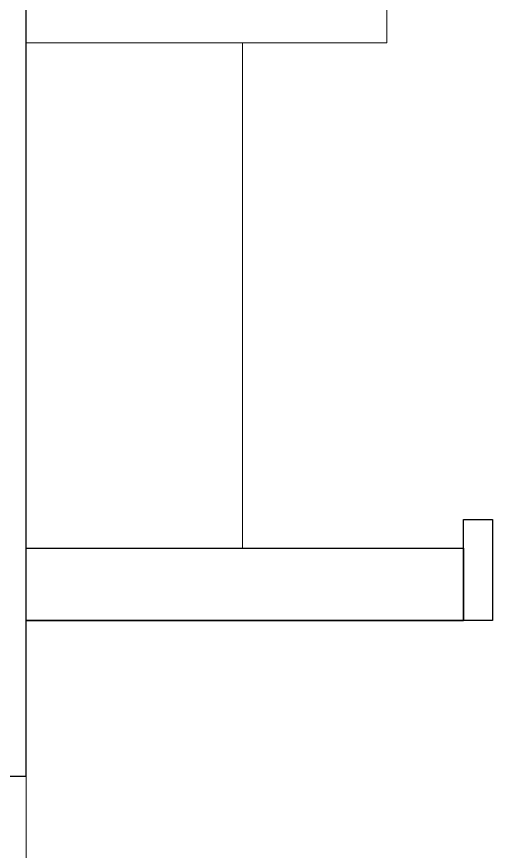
# Model space of a CAD drawing. Header units: millimetres. Extents: x 4686 to 9873, y 2010 to 4441.
# Drawn here: x 8379.6 to 8445.5, y 3159.6 to 3275.2 of the extents above; entities that cross this region are included whole.
import ezdxf

# ---------------------------------------------------------------- set-up
doc = ezdxf.new("R2010")
doc.units = ezdxf.units.MM
for name, color, linetype, lineweight in [('A-DOOR-FULL', 4, 'Continuous', 25), ('A-FURN', 9, 'Continuous', 18), ('PROIEZIONI_finissime_fine lines', 251, 'Continuous', 9), ('SEZIONI_medie_small_section', 2, 'Continuous', 25)]:
    doc.layers.add(name, color=color, linetype=linetype, lineweight=lineweight)
doc.layers.add('Wall', color=7, linetype='Continuous')

msp = doc.modelspace()

# ---------------------------------------------------------------- linework, layer by layer
at = {"layer": 'A-DOOR-FULL'}
for p, q in [((8441.55, 3191.59), (8441.55, 3205.59)), ((8441.55, 3205.59), (8445.55, 3205.59)), ((8445.55, 3205.59), (8445.55, 3191.59)), ((8445.55, 3191.59), (8441.55, 3191.59))]:
    msp.add_line(p, q, dxfattribs=at)
at = {"layer": 'A-FURN'}
for p, q in [((8380.92, 3271.59), (8380.92, 3349.49)), ((8430.92, 3349.49), (8430.92, 3271.59)), ((8380.92, 3273.02), (8380.92, 3203.02)), ((8410.92, 3271.59), (8380.92, 3271.59)), ((8430.92, 3271.59), (8380.92, 3271.59)), ((8410.92, 3201.59), (8410.92, 3271.59)), ((8380.92, 3201.59), (8410.92, 3201.59))]:
    msp.add_line(p, q, dxfattribs=at)
at = {"layer": 'PROIEZIONI_finissime_fine lines'}
msp.add_line((8380.92, 3170.04), (8380.92, 3090.04), dxfattribs=at)
at = {"layer": 'SEZIONI_medie_small_section', "color": 3}
for p, q in [((8380.92, 3170.04), (8380.92, 3476.05)), ((8380.92, 3191.59), (8380.92, 3203.02)), ((8380.92, 3201.59), (8441.55, 3201.59)), ((8441.55, 3201.59), (8441.55, 3191.59)), ((8441.55, 3191.59), (8380.92, 3191.59)), ((8380.92, 3170.04), (8360.92, 3169.76))]:
    msp.add_line(p, q, dxfattribs=at)
at = {"layer": 'Wall'}
for p, q in [((8380.92, 3170.04), (8380.92, 3476.05)), ((8380.92, 3201.59), (8441.55, 3201.59)), ((8394.42, 3201.59), (8417.48, 3201.59)), ((8380.92, 3191.59), (8441.55, 3191.59)), ((8375.92, 3170.04), (8380.92, 3170.04))]:
    msp.add_line(p, q, dxfattribs=at)

doc.saveas('drawing.dxf')
